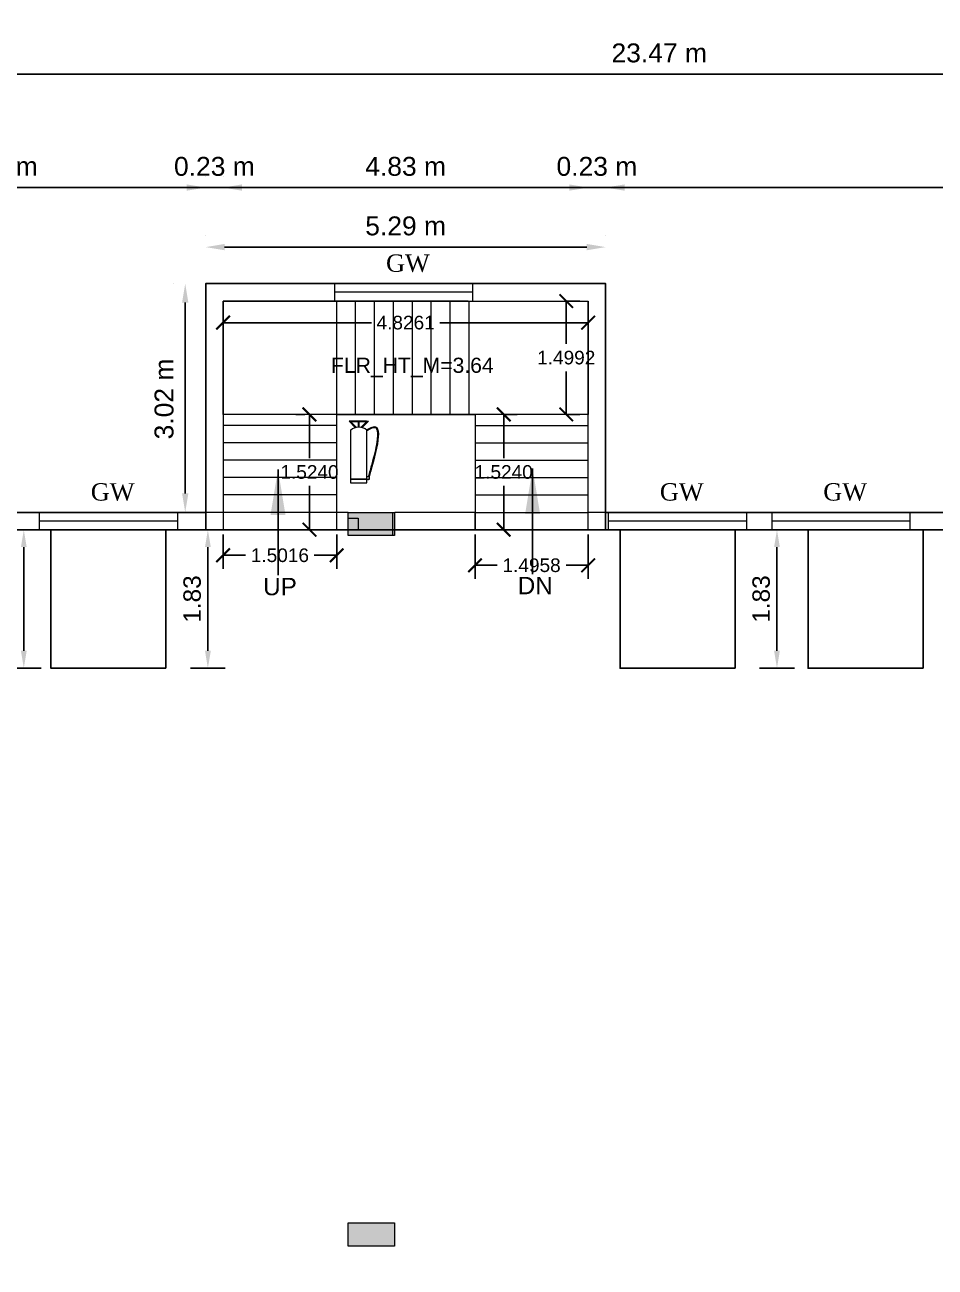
# Model space of a CAD drawing. Header units: metres. Extents: x -1561199 to -1560810, y 43748 to 43956.
# Drawn here: x -1560877.14 to -1560865.11, y 43784.56 to 43800.99 of the extents above; entities that cross this region are included whole.
import ezdxf

# ---------------------------------------------------------------- set-up
doc = ezdxf.new("R2010")
doc.units = ezdxf.units.M
doc.header["$LTSCALE"] = 750
doc.header["$MEASUREMENT"] = 0
doc.header["$PDMODE"] = 35
doc.header["$PDSIZE"] = 50
doc.layers.get('0').update_dxf_attribs({"lineweight": 5, "plot": 0})
doc.layers.get('Defpoints').update_dxf_attribs({"lineweight": 0})
doc.layers.add('BLK_1_COVERED_AREA', color=140, linetype='Continuous', plot=False)
doc.layers.add('BLK_1_FLR_0_BLT_UP_AREA', color=1, linetype='Continuous', plot=False)
for name, color, linetype in [('BLK_1_FLR_0_CARPET_AREA', 10, 'Continuous'), ('BLK_1_FLR_0_FIRESTAIR_2', 1, 'Continuous'), ('BLK_1_FLR_0_REGULAR_ROOM_2', 7, 'Continuous'), ('BLK_1_FLR_0_ROOM_1_LIGHT_VENTILATION_1', 7, 'Continuous'), ('BLK_1_FLR_0_ROOM_2_LIGHT_VENTILATION_2', 7, 'Continuous')]:
    doc.layers.add(name, color=color, linetype=linetype)
for name, color, linetype, lineweight in [('BLK_1_FLR_0_FIRESTAIR_2_FLIGHT_1', 7, 'Continuous', 0), ('BLK_1_FLR_0_FIRESTAIR_2_FLIGHT_2', 7, 'Continuous', 0), ('BLK_1_FLR_0_FIRESTAIR_2_LANDING_1', 7, 'Continuous', 0), ('column', 242, 'Continuous', 25)]:
    doc.layers.add(name, color=color, linetype=linetype, lineweight=lineweight)
doc.styles.add('S', font='swiss.ttf')
doc.styles.get("Standard").update_dxf_attribs({"font": 'arial.ttf'})
doc.dimstyles.new('METRIC', dxfattribs={"dimtxt": 0.45, "dimasz": 0.25, "dimexe": 0.15, "dimexo": 0.15, "dimgap": 0.15, "dimtad": 1, "dimzin": 0, "dimdsep": 46, "dimtxsty": 'S', "dimcen": 0, "dimclrd": 1, "dimclre": 1, "dimclrt": 5, "dimadec": 0, "dimazin": 2, "dimtfac": 1, "dimtix": 1, "dimtofl": 0, "dimtmove": 1, "dimatfit": 0, "dimfxl": 0, "dimtolj": 1, "dimtzin": 0, "dimarcsym": 0})
doc.dimstyles.new('STANDARD$0', dxfattribs={"dimscale": 0, "dimtxt": 9, "dimasz": 2, "dimexe": 2, "dimexo": 1, "dimgap": 0.5, "dimtad": 1, "dimdec": 1, "dimzin": 0, "dimdsep": 46, "dimlunit": 4, "dimtxsty": 'Standard', "dimblk1": 'ARCHTICK', "dimblk2": 'ARCHTICK', "dimsah": 1, "dimcen": 0, "dimdle": 1.5, "dimclrd": 1, "dimclre": 1, "dimclrt": 4, "dimadec": 0, "dimazin": 0, "dimtfac": 0.3, "dimtdec": 1, "dimtix": 1, "dimtmove": 0, "dimatfit": 3, "dimldrblk": 'ARCHTICK', "dimfxl": 0, "dimfrac": 2, "dimtolj": 1, "dimtzin": 0, "dimarcsym": 0})

# ---------------------------------------------------------------- blocks, each defined once
blk = doc.blocks.new('qwegwegwegwegwegwegwg')
at = {"layer": 'column', "lineweight": -2}
h = blk.add_hatch(color=256, dxfattribs=at)
h.dxf.hatch_style = 1
h.paths.add_polyline_path([(0, 0), (12, 0), (12, -24), (0, -24)])
blk.add_lwpolyline([(0, 0), (12, 0), (12, -24), (0, -24)], close=True, dxfattribs=at)
blk = doc.blocks.new('*D250')
at = {"color": 0, "lineweight": -2}
for p, q in [((-1560875.17, 43797.566), (-1560875.17, 43797.566)), ((-1560875.02, 43794.792), (-1560875.02, 43797.316)), ((-1560875.17, 43794.542), (-1560875.17, 43794.542))]:
    blk.add_line(p, q, dxfattribs=at)
at = {"color": 0}
for points in [[(-1560875.062, 43797.316), (-1560874.979, 43797.316), (-1560875.02, 43797.566)], [(-1560875.062, 43794.792), (-1560874.979, 43794.792), (-1560875.02, 43794.542)]]:
    blk.add_solid(points, dxfattribs=at)
at = {"layer": 'Defpoints', "color": 0}
for p in [(-1560875.02, 43797.566), (-1560874.75, 43797.566, -1145.117), (-1560874.52, 43794.542, -1123.851)]:
    blk.add_point(p, dxfattribs=at)
at = {"color": 0, "lineweight": -2, "insert": (-1560875.299, 43796.041), "char_height": 0.25, "attachment_point": 5, "rotation": 90, "style": 'S'}
blk.add_mtext('\\A1;3.02 m', dxfattribs=at)
blk = doc.blocks.new('*D145')
at = {"color": 0, "lineweight": -2}
for p, q in [((-1560880.259, 43798.686), (-1560880.259, 43798.986)), ((-1560874.75, 43798.986), (-1560874.75, 43798.986)), ((-1560880.009, 43798.836), (-1560875, 43798.836))]:
    blk.add_line(p, q, dxfattribs=at)
at = {"color": 0}
for points in [[(-1560880.009, 43798.878), (-1560880.009, 43798.795), (-1560880.259, 43798.836)], [(-1560875, 43798.878), (-1560875, 43798.795), (-1560874.75, 43798.836)]]:
    blk.add_solid(points, dxfattribs=at)
at = {"layer": 'Defpoints', "color": 0}
for p in [(-1560874.75, 43798.836), (-1560874.75, 43797.566, -763.65), (-1560880.259, 43794.232)]:
    blk.add_point(p, dxfattribs=at)
at = {"color": 0, "lineweight": -2, "insert": (-1560877.504, 43799.115), "char_height": 0.25, "attachment_point": 5, "style": 'S'}
blk.add_mtext('\\A1;5.51 m', dxfattribs=at)
blk = doc.blocks.new('*D146')
at = {"color": 0, "lineweight": -2}
for p, q in [((-1560869.464, 43798.986), (-1560869.464, 43798.986)), ((-1560857.25, 43798.686), (-1560857.25, 43798.986)), ((-1560869.214, 43798.836), (-1560857.5, 43798.836))]:
    blk.add_line(p, q, dxfattribs=at)
at = {"color": 0}
for points in [[(-1560869.214, 43798.878), (-1560869.214, 43798.795), (-1560869.464, 43798.836)], [(-1560857.5, 43798.878), (-1560857.5, 43798.795), (-1560857.25, 43798.836)]]:
    blk.add_solid(points, dxfattribs=at)
at = {"layer": 'Defpoints', "color": 0}
for p in [(-1560857.25, 43798.836), (-1560869.464, 43797.336, -763.65), (-1560857.25, 43794.237)]:
    blk.add_point(p, dxfattribs=at)
at = {"color": 0, "lineweight": -2, "insert": (-1560863.357, 43799.111), "char_height": 0.25, "attachment_point": 5, "style": 'S'}
blk.add_mtext('\\A1;12.21 m', dxfattribs=at)
blk = doc.blocks.new('*D149')
at = {"color": 0, "lineweight": -2}
for p, q in [((-1560880.49, 43800.186), (-1560880.49, 43800.486)), ((-1560857.02, 43800.186), (-1560857.02, 43800.486)), ((-1560880.24, 43800.336), (-1560857.27, 43800.336))]:
    blk.add_line(p, q, dxfattribs=at)
at = {"color": 0}
for points in [[(-1560880.24, 43800.378), (-1560880.24, 43800.295), (-1560880.49, 43800.336)], [(-1560857.27, 43800.378), (-1560857.27, 43800.295), (-1560857.02, 43800.336)]]:
    blk.add_solid(points, dxfattribs=at)
at = {"layer": 'Defpoints', "color": 0}
for p in [(-1560857.02, 43800.336), (-1560880.49, 43794.542), (-1560857.02, 43794.542)]:
    blk.add_point(p, dxfattribs=at)
at = {"color": 0, "lineweight": -2, "insert": (-1560868.755, 43800.615), "char_height": 0.25, "attachment_point": 5, "style": 'S'}
blk.add_mtext('\\A1;23.47 m', dxfattribs=at)
blk = doc.blocks.new('*D169')
at = {"color": 0, "lineweight": -2}
for p, q in [((-1560874.75, 43798.199), (-1560874.75, 43798.199)), ((-1560869.464, 43798.199), (-1560869.464, 43798.199)), ((-1560874.5, 43798.049), (-1560869.714, 43798.049))]:
    blk.add_line(p, q, dxfattribs=at)
at = {"color": 0}
for points in [[(-1560874.5, 43798.091), (-1560874.5, 43798.007), (-1560874.75, 43798.049)], [(-1560869.714, 43798.091), (-1560869.714, 43798.007), (-1560869.464, 43798.049)]]:
    blk.add_solid(points, dxfattribs=at)
at = {"layer": 'Defpoints', "color": 0}
for p in [(-1560869.464, 43798.049), (-1560874.75, 43797.566, -763.65), (-1560869.464, 43797.566, -763.65)]:
    blk.add_point(p, dxfattribs=at)
at = {"color": 0, "lineweight": -2, "insert": (-1560872.107, 43798.328), "char_height": 0.25, "attachment_point": 5, "style": 'S'}
blk.add_mtext('\\A1;5.29 m', dxfattribs=at)
blk = doc.blocks.new('*D170')
at = {"color": 0, "lineweight": -2}
for p, q in [((-1560869.694, 43798.986), (-1560869.694, 43798.986)), ((-1560869.464, 43798.986), (-1560869.464, 43798.986)), ((-1560869.944, 43798.836), (-1560870.194, 43798.836)), ((-1560869.214, 43798.836), (-1560868.964, 43798.836))]:
    blk.add_line(p, q, dxfattribs=at)
at = {"color": 0}
for points in [[(-1560869.944, 43798.878), (-1560869.944, 43798.795), (-1560869.694, 43798.836)], [(-1560869.214, 43798.878), (-1560869.214, 43798.795), (-1560869.464, 43798.836)]]:
    blk.add_solid(points, dxfattribs=at)
at = {"layer": 'Defpoints', "color": 0}
for p in [(-1560869.694, 43798.836), (-1560869.694, 43796.941, -763.65), (-1560869.464, 43796.941, -763.65)]:
    blk.add_point(p, dxfattribs=at)
at = {"color": 0, "lineweight": -2, "insert": (-1560869.579, 43799.115), "char_height": 0.25, "attachment_point": 5, "style": 'S'}
blk.add_mtext('\\A1;0.23 m', dxfattribs=at)
blk = doc.blocks.new('*D171')
at = {"color": 0, "lineweight": -2}
for p, q in [((-1560874.52, 43798.986), (-1560874.52, 43798.986)), ((-1560869.694, 43798.986), (-1560869.694, 43798.986)), ((-1560869.944, 43798.836), (-1560874.27, 43798.836))]:
    blk.add_line(p, q, dxfattribs=at)
at = {"color": 0}
for points in [[(-1560874.27, 43798.878), (-1560874.27, 43798.795), (-1560874.52, 43798.836)], [(-1560869.944, 43798.878), (-1560869.944, 43798.795), (-1560869.694, 43798.836)]]:
    blk.add_solid(points, dxfattribs=at)
at = {"layer": 'Defpoints', "color": 0}
for p in [(-1560874.52, 43798.836), (-1560874.52, 43797.241, -763.65), (-1560869.694, 43797.241, -763.65)]:
    blk.add_point(p, dxfattribs=at)
at = {"color": 0, "lineweight": -2, "insert": (-1560872.107, 43799.115), "char_height": 0.25, "attachment_point": 5, "style": 'S'}
blk.add_mtext('\\A1;4.83 m', dxfattribs=at)
blk = doc.blocks.new('*D172')
at = {"color": 0, "lineweight": -2}
for p, q in [((-1560874.75, 43798.986), (-1560874.75, 43798.986)), ((-1560874.52, 43798.986), (-1560874.52, 43798.986)), ((-1560875, 43798.836), (-1560875.25, 43798.836)), ((-1560874.27, 43798.836), (-1560874.02, 43798.836))]:
    blk.add_line(p, q, dxfattribs=at)
at = {"color": 0}
for points in [[(-1560875, 43798.878), (-1560875, 43798.795), (-1560874.75, 43798.836)], [(-1560874.27, 43798.878), (-1560874.27, 43798.795), (-1560874.52, 43798.836)]]:
    blk.add_solid(points, dxfattribs=at)
at = {"layer": 'Defpoints', "color": 0}
for p in [(-1560874.75, 43798.836), (-1560874.75, 43796.942, -763.65), (-1560874.52, 43796.942, -763.65)]:
    blk.add_point(p, dxfattribs=at)
at = {"color": 0, "lineweight": -2, "insert": (-1560874.635, 43799.115), "char_height": 0.25, "attachment_point": 5, "style": 'S'}
blk.add_mtext('\\A1;0.23 m', dxfattribs=at)
blk = doc.blocks.new('DSDRFTRY')
at = {"color": 1}
for p, q in [((736.623, 117.624, -214.286), (736.527, 117.721, -214.286)), ((736.557, 117.721, -214.286), (736.527, 117.721, -214.286)), ((736.557, 117.721, -214.286), (736.828, 117.721, -214.286)), ((736.638, 117.628, -214.286), (736.557, 117.709, -214.286)), ((736.557, 117.709, -214.286), (736.671, 117.709, -214.286)), ((736.671, 117.632, -214.286), (736.671, 117.709, -214.286)), ((736.684, 117.632, -214.286), (736.684, 117.709, -214.286)), ((736.684, 117.709, -214.286), (736.798, 117.709, -214.286)), ((736.717, 117.628, -214.286), (736.798, 117.709, -214.286)), ((736.731, 117.624, -214.286), (736.828, 117.721, -214.286)), ((736.551, 116.766, -214.286), (736.551, 117.586, -214.286)), ((736.804, 117.586, -214.286), (736.804, 116.766, -214.286)), ((736.513, 116.861, -214.286), (736.551, 116.861, -214.286)), ((736.513, 116.823, -214.286), (736.513, 116.861, -214.286)), ((736.513, 116.823, -214.286), (736.526, 116.823, -214.286)), ((736.513, 116.823, -214.286), (736.519, 116.823, -214.286)), ((736.513, 116.823, -214.286), (736.516, 116.823, -214.286)), ((736.551, 116.823, -214.286), (736.513, 116.823, -214.286)), ((736.526, 116.823, -214.286), (736.526, 116.81, -214.286)), ((736.539, 116.81, -214.286), (736.539, 116.823, -214.286)), ((736.804, 116.829, -214.286), (736.551, 116.829, -214.286)), ((736.804, 116.823, -214.286), (736.551, 116.823, -214.286)), ((736.526, 116.81, -214.286), (736.539, 116.81, -214.286)), ((736.804, 116.766, -214.286), (736.551, 116.766, -214.286))]:
    blk.add_line(p, q, dxfattribs=at)
blk.add_arc((736.677, 117.436, -214.286), 0.196, 50.0538, 129.9462, dxfattribs=at)
for points, knots in [([(736.513, 116.861, -214.286), (736.395, 117.278, -214.286), (736.263, 117.742, -214.286), (736.523, 117.602, -214.286), (736.551, 117.586, -214.286)], [0, 0, 0, 0, 3.030452, 3.369076, 3.369076, 3.369076, 3.369076]), ([(736.526, 116.864, -214.286), (736.507, 116.929, -214.286), (736.489, 116.993, -214.286), (736.438, 117.181, -214.286), (736.408, 117.299, -214.286), (736.381, 117.47, -214.286), (736.378, 117.531, -214.286), (736.391, 117.591, -214.286), (736.399, 117.605, -214.286), (736.421, 117.62, -214.286), (736.435, 117.622, -214.286), (736.48, 117.611, -214.286), (736.51, 117.595, -214.286), (736.544, 117.576, -214.286), (736.545, 117.575, -214.286), (736.545, 117.575, -214.286)], [0, 0, 0, 0, 0.468639, 0.468639, 1.405917, 1.405917, 2.137486, 2.137486, 2.546212, 2.546212, 2.954939, 2.954939, 3.363666, 3.363666, 3.369076, 3.369076, 3.369076, 3.369076])]:
    blk.add_open_spline(points, degree=3, knots=knots, dxfattribs=at)
blk = doc.blocks.new('*D35')
at = {"layer": 'BLK_1_FLR_0_ROOM_2_LIGHT_VENTILATION_2', "color": 0, "lineweight": -2}
for p, q in [((-1560877.384, 43794.312), (-1560876.924, 43794.312)), ((-1560877.154, 43794.082), (-1560877.154, 43792.712)), ((-1560877.384, 43792.482), (-1560876.924, 43792.482))]:
    blk.add_line(p, q, dxfattribs=at)
at = {"layer": 'BLK_1_FLR_0_ROOM_2_LIGHT_VENTILATION_2', "color": 0}
for points in [[(-1560877.192, 43794.082), (-1560877.116, 43794.082), (-1560877.154, 43794.312)], [(-1560877.192, 43792.712), (-1560877.116, 43792.712), (-1560877.154, 43792.482)]]:
    blk.add_solid(points, dxfattribs=at)
at = {"layer": 'Defpoints', "color": 0}
for p in [(-1560877.708, 43794.312), (-1560877.708, 43792.482), (-1560877.154, 43792.482)]:
    blk.add_point(p, dxfattribs=at)
at = {"layer": 'BLK_1_FLR_0_ROOM_2_LIGHT_VENTILATION_2', "color": 0, "lineweight": -2, "insert": (-1560877.362, 43793.397), "char_height": 0.23, "attachment_point": 5, "rotation": 90}
blk.add_mtext('\\A1;1.83', dxfattribs=at)
blk = doc.blocks.new('*D36')
at = {"layer": 'BLK_1_FLR_0_ROOM_2_LIGHT_VENTILATION_2', "color": 0, "lineweight": -2}
for p, q in [((-1560874.951, 43794.312), (-1560874.491, 43794.312)), ((-1560874.721, 43794.082), (-1560874.721, 43792.712)), ((-1560874.951, 43792.482), (-1560874.491, 43792.482))]:
    blk.add_line(p, q, dxfattribs=at)
at = {"layer": 'BLK_1_FLR_0_ROOM_2_LIGHT_VENTILATION_2', "color": 0}
for points in [[(-1560874.759, 43794.082), (-1560874.682, 43794.082), (-1560874.721, 43794.312)], [(-1560874.759, 43792.712), (-1560874.682, 43792.712), (-1560874.721, 43792.482)]]:
    blk.add_solid(points, dxfattribs=at)
at = {"layer": 'Defpoints', "color": 0}
for p in [(-1560875.275, 43794.312), (-1560875.275, 43792.482), (-1560874.721, 43792.482)]:
    blk.add_point(p, dxfattribs=at)
at = {"layer": 'BLK_1_FLR_0_ROOM_2_LIGHT_VENTILATION_2', "color": 0, "lineweight": -2, "insert": (-1560874.928, 43793.397), "char_height": 0.23, "attachment_point": 5, "rotation": 90}
blk.add_mtext('\\A1;1.83', dxfattribs=at)
blk = doc.blocks.new('*D37')
at = {"layer": 'BLK_1_FLR_0_ROOM_2_LIGHT_VENTILATION_2', "color": 0, "lineweight": -2}
for p, q in [((-1560867.429, 43794.312), (-1560866.969, 43794.312)), ((-1560867.199, 43794.082), (-1560867.199, 43792.712)), ((-1560867.429, 43792.482), (-1560866.969, 43792.482))]:
    blk.add_line(p, q, dxfattribs=at)
at = {"layer": 'BLK_1_FLR_0_ROOM_2_LIGHT_VENTILATION_2', "color": 0}
for points in [[(-1560867.237, 43794.082), (-1560867.161, 43794.082), (-1560867.199, 43794.312)], [(-1560867.237, 43792.712), (-1560867.161, 43792.712), (-1560867.199, 43792.482)]]:
    blk.add_solid(points, dxfattribs=at)
at = {"layer": 'Defpoints', "color": 0}
for p in [(-1560867.753, 43794.312), (-1560867.753, 43792.482), (-1560867.199, 43792.482)]:
    blk.add_point(p, dxfattribs=at)
at = {"layer": 'BLK_1_FLR_0_ROOM_2_LIGHT_VENTILATION_2', "color": 0, "lineweight": -2, "insert": (-1560867.407, 43793.397), "char_height": 0.23, "attachment_point": 5, "rotation": 90}
blk.add_mtext('\\A1;1.83', dxfattribs=at)
blk = doc.blocks.new('_ArchTick')
at = {"color": 0, "linetype": 'ByBlock', "const_width": 0.15}
blk.add_lwpolyline([(-0.5, -0.5), (0.5, 0.5)], dxfattribs=at)
blk = doc.blocks.new('*D46')
at = {"layer": 'BLK_1_FLR_0_FIRESTAIR_2_LANDING_1', "color": 0, "linetype": 'Continuous', "lineweight": -2}
for p, q in [((-1560874.52, 43797.274), (-1560874.52, 43796.87)), ((-1560869.694, 43797.274), (-1560869.694, 43796.87))]:
    blk.add_line(p, q, dxfattribs=at)
at = {"layer": 'BLK_1_FLR_0_FIRESTAIR_2_LANDING_1', "color": 0, "lineweight": -2}
for p, q in [((-1560874.52, 43797.05), (-1560872.557, 43797.05)), ((-1560869.694, 43797.05), (-1560871.657, 43797.05))]:
    blk.add_line(p, q, dxfattribs=at)
at = {"layer": 'Defpoints', "color": 0, "linetype": 'Continuous'}
for p in [(-1560874.52, 43797.336, -763.65), (-1560869.694, 43797.336, -763.65), (-1560869.694, 43797.05)]:
    blk.add_point(p, dxfattribs=at)
at = {"layer": 'BLK_1_FLR_0_FIRESTAIR_2_LANDING_1', "color": 0, "linetype": 'Continuous', "lineweight": -2, "xscale": 0.18, "yscale": 0.18, "zscale": 0.18, "rotation": 180}
blk.add_blockref('_ArchTick', (-1560874.52, 43797.05), dxfattribs=at)
at = {"layer": 'BLK_1_FLR_0_FIRESTAIR_2_LANDING_1', "color": 0, "linetype": 'Continuous', "lineweight": -2, "xscale": 0.18, "yscale": 0.18, "zscale": 0.18}
blk.add_blockref('_ArchTick', (-1560869.694, 43797.05), dxfattribs=at)
at = {"layer": 'BLK_1_FLR_0_FIRESTAIR_2_LANDING_1', "color": 0, "linetype": 'Continuous', "insert": (-1560872.107, 43797.05), "char_height": 0.18, "attachment_point": 5}
blk.add_mtext('\\A1;4.8261', dxfattribs=at)
blk = doc.blocks.new('*D47')
at = {"layer": 'BLK_1_FLR_0_FIRESTAIR_2_FLIGHT_1', "color": 0, "linetype": 'Continuous', "lineweight": -2}
for p, q in [((-1560874.52, 43794.249), (-1560874.52, 43793.794)), ((-1560873.018, 43794.249), (-1560873.018, 43793.794)), ((-1560874.52, 43793.974), (-1560874.224, 43793.974)), ((-1560873.018, 43793.974), (-1560873.314, 43793.974))]:
    blk.add_line(p, q, dxfattribs=at)
at = {"layer": 'Defpoints', "color": 0, "linetype": 'Continuous'}
for p in [(-1560874.52, 43794.312, 21.07), (-1560873.018, 43794.312, 21.07), (-1560873.018, 43793.974)]:
    blk.add_point(p, dxfattribs=at)
at = {"layer": 'BLK_1_FLR_0_FIRESTAIR_2_FLIGHT_1', "color": 0, "linetype": 'Continuous', "lineweight": -2, "xscale": 0.18, "yscale": 0.18, "zscale": 0.18, "rotation": 180}
blk.add_blockref('_ArchTick', (-1560874.52, 43793.974), dxfattribs=at)
at = {"layer": 'BLK_1_FLR_0_FIRESTAIR_2_FLIGHT_1', "color": 0, "linetype": 'Continuous', "lineweight": -2, "xscale": 0.18, "yscale": 0.18, "zscale": 0.18}
blk.add_blockref('_ArchTick', (-1560873.018, 43793.974), dxfattribs=at)
at = {"layer": 'BLK_1_FLR_0_FIRESTAIR_2_FLIGHT_1', "color": 0, "linetype": 'Continuous', "insert": (-1560873.769, 43793.974), "char_height": 0.18, "attachment_point": 5}
blk.add_mtext('\\A1;1.5016', dxfattribs=at)
blk = doc.blocks.new('*D48')
at = {"layer": 'BLK_1_FLR_0_FIRESTAIR_2_FLIGHT_2', "color": 0, "linetype": 'Continuous', "lineweight": -2}
for p, q in [((-1560871.19, 43794.251), (-1560871.19, 43793.662)), ((-1560869.694, 43794.251), (-1560869.694, 43793.662)), ((-1560871.19, 43793.842), (-1560870.897, 43793.842)), ((-1560869.694, 43793.842), (-1560869.986, 43793.842))]:
    blk.add_line(p, q, dxfattribs=at)
at = {"layer": 'Defpoints', "color": 0, "linetype": 'Continuous'}
for p in [(-1560871.19, 43794.313, 21.07), (-1560869.694, 43794.313, 21.07), (-1560869.694, 43793.842)]:
    blk.add_point(p, dxfattribs=at)
at = {"layer": 'BLK_1_FLR_0_FIRESTAIR_2_FLIGHT_2', "color": 0, "linetype": 'Continuous', "lineweight": -2, "xscale": 0.18, "yscale": 0.18, "zscale": 0.18, "rotation": 180}
blk.add_blockref('_ArchTick', (-1560871.19, 43793.842), dxfattribs=at)
at = {"layer": 'BLK_1_FLR_0_FIRESTAIR_2_FLIGHT_2', "color": 0, "linetype": 'Continuous', "lineweight": -2, "xscale": 0.18, "yscale": 0.18, "zscale": 0.18}
blk.add_blockref('_ArchTick', (-1560869.694, 43793.842), dxfattribs=at)
at = {"layer": 'BLK_1_FLR_0_FIRESTAIR_2_FLIGHT_2', "color": 0, "linetype": 'Continuous', "insert": (-1560870.442, 43793.842), "char_height": 0.18, "attachment_point": 5}
blk.add_mtext('\\A1;1.4958', dxfattribs=at)
blk = doc.blocks.new('*D49')
at = {"layer": 'BLK_1_FLR_0_FIRESTAIR_2_FLIGHT_2', "color": 0, "linetype": 'Continuous', "lineweight": -2}
for p, q in [((-1560870.811, 43795.837), (-1560870.631, 43795.837)), ((-1560870.811, 43795.837), (-1560870.811, 43795.257)), ((-1560870.811, 43794.313), (-1560870.811, 43794.893)), ((-1560870.811, 43794.313), (-1560870.631, 43794.313))]:
    blk.add_line(p, q, dxfattribs=at)
at = {"layer": 'Defpoints', "color": 0, "linetype": 'Continuous'}
for p in [(-1560870.874, 43795.837, 21.07), (-1560870.874, 43794.313, 310.874), (-1560870.811, 43794.313)]:
    blk.add_point(p, dxfattribs=at)
at = {"layer": 'BLK_1_FLR_0_FIRESTAIR_2_FLIGHT_2', "color": 0, "linetype": 'Continuous', "lineweight": -2, "xscale": 0.18, "yscale": 0.18, "zscale": 0.18}
for p, rotation in [((-1560870.811, 43795.837), 90), ((-1560870.811, 43794.313), 270)]:
    blk.add_blockref('_ArchTick', p, dxfattribs=dict(at, rotation=rotation))
at = {"layer": 'BLK_1_FLR_0_FIRESTAIR_2_FLIGHT_2', "color": 0, "linetype": 'Continuous', "insert": (-1560870.811, 43795.075), "char_height": 0.18, "attachment_point": 5}
blk.add_mtext('\\A1;1.5240', dxfattribs=at)
blk = doc.blocks.new('*D50')
at = {"layer": 'BLK_1_FLR_0_FIRESTAIR_2_FLIGHT_1', "color": 0, "linetype": 'Continuous', "lineweight": -2}
for p, q in [((-1560873.44, 43795.837), (-1560873.558, 43795.837)), ((-1560873.378, 43795.837), (-1560873.378, 43795.257)), ((-1560873.378, 43794.313), (-1560873.378, 43794.893)), ((-1560873.44, 43794.313), (-1560873.558, 43794.313))]:
    blk.add_line(p, q, dxfattribs=at)
at = {"layer": 'Defpoints', "color": 0, "linetype": 'Continuous'}
for p in [(-1560873.378, 43795.837, 21.07), (-1560873.378, 43795.837), (-1560873.378, 43794.313, 21.07)]:
    blk.add_point(p, dxfattribs=at)
at = {"layer": 'BLK_1_FLR_0_FIRESTAIR_2_FLIGHT_1', "color": 0, "linetype": 'Continuous', "lineweight": -2, "xscale": 0.18, "yscale": 0.18, "zscale": 0.18}
for p, rotation in [((-1560873.378, 43795.837), 90), ((-1560873.378, 43794.313), 270)]:
    blk.add_blockref('_ArchTick', p, dxfattribs=dict(at, rotation=rotation))
at = {"layer": 'BLK_1_FLR_0_FIRESTAIR_2_FLIGHT_1', "color": 0, "linetype": 'Continuous', "insert": (-1560873.378, 43795.075), "char_height": 0.18, "attachment_point": 5}
blk.add_mtext('\\A1;1.5240', dxfattribs=at)
blk = doc.blocks.new('*D51')
at = {"layer": 'BLK_1_FLR_0_FIRESTAIR_2_LANDING_1', "color": 0, "lineweight": -2}
for p, q in [((-1560869.984, 43797.336), (-1560869.984, 43796.769)), ((-1560869.984, 43795.837), (-1560869.984, 43796.405))]:
    blk.add_line(p, q, dxfattribs=at)
at = {"layer": 'BLK_1_FLR_0_FIRESTAIR_2_LANDING_1', "color": 0, "linetype": 'Continuous', "lineweight": -2}
for p, q in [((-1560869.97, 43797.336), (-1560869.804, 43797.336)), ((-1560869.97, 43795.837), (-1560869.804, 43795.837))]:
    blk.add_line(p, q, dxfattribs=at)
at = {"layer": 'Defpoints', "color": 0, "linetype": 'Continuous'}
for p in [(-1560870.033, 43797.336, -763.65), (-1560869.984, 43797.336), (-1560870.033, 43795.837, 21.07)]:
    blk.add_point(p, dxfattribs=at)
at = {"layer": 'BLK_1_FLR_0_FIRESTAIR_2_LANDING_1', "color": 0, "linetype": 'Continuous', "lineweight": -2, "xscale": 0.18, "yscale": 0.18, "zscale": 0.18}
for p, rotation in [((-1560869.984, 43797.336), 90), ((-1560869.984, 43795.837), 270)]:
    blk.add_blockref('_ArchTick', p, dxfattribs=dict(at, rotation=rotation))
at = {"layer": 'BLK_1_FLR_0_FIRESTAIR_2_LANDING_1', "color": 0, "linetype": 'Continuous', "insert": (-1560869.984, 43796.587), "char_height": 0.18, "attachment_point": 5}
blk.add_mtext('\\A1;1.4992', dxfattribs=at)

msp = doc.modelspace()

# ---------------------------------------------------------------- linework, layer by layer
at = {"color": 0, "lineweight": -2}
for p, q in [((-1560857.02008, 43800.3364, -763.65007), (-1560880.26008, 43800.3364, -762.85095)), ((-1560857.02008, 43798.8364, -763.65007), (-1560880.26008, 43798.8364, -762.85095))]:
    msp.add_line(p, q, dxfattribs=at)
for p, q in [((-1560874.7499, 43797.5664, -763.65007), (-1560874.7499, 43794.3132, -763.65007)), ((-1560869.46377, 43797.5664, -763.65007), (-1560874.7499, 43797.5664, -763.65007)), ((-1560871.21749, 43797.5664, -763.65007), (-1560873.04749, 43797.5664, -763.65007)), ((-1560873.04749, 43797.5664, -763.65007), (-1560873.04749, 43797.3364, -763.65007)), ((-1560871.21749, 43797.4514, -763.65007), (-1560873.04749, 43797.4514, -763.65007)), ((-1560871.21749, 43797.3364, -763.65007), (-1560871.21749, 43797.5664, -763.65007)), ((-1560869.46377, 43794.3132, -763.65007), (-1560869.46377, 43797.5664, -763.65007)), ((-1560874.5199, 43797.3364, -763.65007), (-1560874.5199, 43794.3132, -763.65007)), ((-1560871.27968, 43797.3364, -763.65007), (-1560874.5199, 43797.3364, -763.65007)), ((-1560873.04749, 43797.3364, -763.65007), (-1560871.21749, 43797.3364, -763.65007)), ((-1560873.01834, 43795.8372, -763.65007), (-1560873.01834, 43797.3364, -763.65007)), ((-1560872.76834, 43795.8372, -763.65007), (-1560872.76834, 43797.3364, -763.65007)), ((-1560872.51834, 43795.8372, -763.65007), (-1560872.51834, 43797.3364, -763.65007)), ((-1560872.26834, 43795.8372, -763.65007), (-1560872.26834, 43797.3364, -763.65007)), ((-1560872.01834, 43795.8372, -763.65007), (-1560872.01834, 43797.3364, -763.65007)), ((-1560871.76834, 43795.8372, -763.65007), (-1560871.76834, 43797.3364, -763.65007)), ((-1560871.51834, 43795.8372, -763.65007), (-1560871.51834, 43797.3364, -763.65007)), ((-1560871.27968, 43797.3364, -763.65007), (-1560869.69377, 43797.3364, -763.65007)), ((-1560871.26834, 43795.8372, -763.65007), (-1560871.26834, 43797.3364, -763.65007)), ((-1560869.69377, 43794.3132, -763.65007), (-1560869.69377, 43797.3364, -763.65007)), ((-1560875.11974, 43794.5418, -1105.10218), (-1560876.94974, 43794.5418, -1105.10218)), ((-1560876.94974, 43794.5418, -1105.10218), (-1560876.94974, 43794.3118, -1105.10218)), ((-1560875.11974, 43794.3118, -1105.10218), (-1560875.11974, 43794.5418, -1105.10218)), ((-1560873.01834, 43794.3132, 359.37026), (-1560873.01834, 43794.5418, -763.65007)), ((-1560872.27859, 43794.5418, -720.26676), (-1560872.27859, 43794.23668, -720.26676)), ((-1560871.18954, 43794.3132, 359.37026), (-1560871.18954, 43794.5418, -763.65007)), ((-1560867.59816, 43794.5418, -1105.10218), (-1560869.42816, 43794.5418, -1105.10218)), ((-1560869.42816, 43794.5418, -1105.10218), (-1560869.42816, 43794.3118, -1105.10218)), ((-1560867.59816, 43794.3118, -1105.10218), (-1560867.59816, 43794.5418, -1105.10218)), ((-1560865.43816, 43794.5418, -1105.10218), (-1560867.26816, 43794.5418, -1105.10218)), ((-1560867.26816, 43794.5418, -1105.10218), (-1560867.26816, 43794.3118, -1105.10218)), ((-1560865.43816, 43794.3118, -1105.10218), (-1560865.43816, 43794.5418, -1105.10218)), ((-1560875.11974, 43794.4268, -1105.10218), (-1560876.94974, 43794.4268, -1105.10218)), ((-1560872.86594, 43794.4656, -763.65007), (-1560872.73643, 43794.4656, -741.55297)), ((-1560872.73643, 43794.4656, -741.55297), (-1560872.73643, 43794.3132, -741.55297)), ((-1560872.25569, 43794.3632, -742.36386), (-1560872.25569, 43794.3132, -742.36386)), ((-1560867.59816, 43794.4268, -1105.10218), (-1560869.42816, 43794.4268, -1105.10218)), ((-1560865.43816, 43794.4268, -1105.10218), (-1560867.26816, 43794.4268, -1105.10218)), ((-1560876.94974, 43794.3118, -1105.10218), (-1560875.11974, 43794.3118, -1105.10218)), ((-1560869.42816, 43794.3118, -1105.10218), (-1560867.59816, 43794.3118, -1105.10218)), ((-1560867.26816, 43794.3118, -1105.10218), (-1560865.43816, 43794.3118, -1105.10218)), ((-1560872.25569, 43785.14726, -763.65007), (-1560872.25569, 43784.84214, -763.65007))]:
    msp.add_line(p, q)
at = {"color": 1}
for p, q in [((-1560874.5199, 43794.5418, -742.38411), (-1560880.26008, 43794.5418, -741.58499)), ((-1560873.01772, 43794.5418, -742.36386), (-1560873.01834, 43794.5418, -742.36386)), ((-1560872.86594, 43794.5418, -742.36386), (-1560873.01772, 43794.5418, -742.36386)), ((-1560871.18954, 43794.5418, -742.42771), (-1560872.24952, 43794.5418, -742.49314)), ((-1560871.19016, 43794.5418, -742.36386), (-1560871.18954, 43794.5418, -742.36386)), ((-1560857.02008, 43794.5418, -741.55297), (-1560869.69377, 43794.5418, -742.33537)), ((-1560874.5199, 43794.3132, 371.9186), (-1560879.87998, 43794.3132, -1050.70806)), ((-1560871.18954, 43794.3132, -664.95024), (-1560872.25569, 43794.3132, -742.36386)), ((-1560865.10816, 43794.3132, -223.37955), (-1560869.69377, 43794.3132, -556.34204))]:
    msp.add_line(p, q, dxfattribs=at)
at = {"elevation": -763.65007}
msp.add_lwpolyline([(-1560873.01834, 43794.5418), (-1560873.01834, 43795.8372), (-1560871.18954, 43795.8372), (-1560871.18954, 43794.3132)], dxfattribs=at)
at = {"layer": 'BLK_1_COVERED_AREA', "color": 140, "linetype": 'Continuous'}
msp.add_lwpolyline([(-1560869.46377, 43797.5664), (-1560869.46377, 43794.5418), (-1560857.02008, 43794.5418), (-1560857.02008, 43764.38612), (-1560880.49022, 43764.38612), (-1560880.49008, 43794.5418), (-1560874.7499, 43794.5418), (-1560874.7499, 43797.5664)], close=True, dxfattribs=at)
at = {"layer": 'BLK_1_FLR_0_BLT_UP_AREA', "color": 13, "linetype": 'Continuous', "elevation": -763.65007}
msp.add_lwpolyline([(-1560869.46377, 43797.5664), (-1560869.46377, 43794.5418), (-1560857.02008, 43794.5418), (-1560857.02008, 43764.38612), (-1560880.49022, 43764.38612), (-1560880.49008, 43794.5418), (-1560874.7499, 43794.5418), (-1560874.7499, 43797.5664)], close=True, dxfattribs=at)
at = {"layer": 'BLK_1_FLR_0_CARPET_AREA', "color": 13, "linetype": 'Continuous', "elevation": 21.06979}
msp.add_lwpolyline([(-1560857.25008, 43779.21262), (-1560857.25008, 43794.3132), (-1560880.25868, 43794.3132), (-1560880.25868, 43764.61612), (-1560872.48569, 43764.61612), (-1560872.48569, 43771.30902), (-1560861.42868, 43771.30902), (-1560861.42868, 43779.21262)], close=True, dxfattribs=at)
at = {"layer": 'BLK_1_FLR_0_FIRESTAIR_2', "color": 1, "linetype": 'Continuous', "elevation": 310.87387}
msp.add_lwpolyline([(-1560874.7499, 43794.3132), (-1560869.46377, 43794.3132), (-1560869.46377, 43797.5664), (-1560874.7499, 43797.5664)], close=True, dxfattribs=at)
at = {"layer": 'BLK_1_FLR_0_FIRESTAIR_2_FLIGHT_1', "color": 7, "linetype": 'Continuous'}
for p, q in [((-1560873.01772, 43795.6918, -742.38138), (-1560874.5199, 43795.6918, -763.66759)), ((-1560873.01772, 43795.4618, -742.37262), (-1560874.5199, 43795.4618, -763.65883)), ((-1560873.01772, 43795.2318, -742.37262), (-1560874.5199, 43795.2318, -763.65883)), ((-1560873.01772, 43795.0018, -742.36386), (-1560874.5199, 43795.0018, -763.65007)), ((-1560873.01772, 43794.7718, -742.36386), (-1560874.5199, 43794.7718, -763.65007)), ((-1560873.01772, 43794.5418, -742.36386), (-1560874.5199, 43794.5418, -763.65007)), ((-1560874.5199, 43794.3132, 380.65647), (-1560873.01834, 43794.3132, 380.65647))]:
    msp.add_line(p, q, dxfattribs=at)
at = {"layer": 'BLK_1_FLR_0_FIRESTAIR_2_FLIGHT_1', "color": 7, "linetype": 'Continuous', "elevation": 21.06979}
msp.add_lwpolyline([(-1560874.5199, 43794.3132), (-1560873.01834, 43794.3132), (-1560873.01834, 43795.8372), (-1560874.5199, 43795.8372)], close=True, dxfattribs=at)
at = {"layer": 'BLK_1_FLR_0_FIRESTAIR_2_FLIGHT_2', "color": 7, "linetype": 'Continuous'}
for p, q in [((-1560871.19016, 43795.6918, -742.38138), (-1560869.68797, 43795.6918, -763.66759)), ((-1560871.19016, 43795.4618, -742.37262), (-1560869.68797, 43795.4618, -763.65883)), ((-1560871.19016, 43795.2318, -742.37262), (-1560869.68797, 43795.2318, -763.65883)), ((-1560871.19016, 43795.0018, -742.36386), (-1560869.68797, 43795.0018, -763.65007)), ((-1560871.19016, 43794.7718, -742.36386), (-1560869.68797, 43794.7718, -763.65007)), ((-1560871.19016, 43794.5418, -742.36386), (-1560869.68797, 43794.5418, -763.65007)), ((-1560869.68797, 43794.3132, 380.65647), (-1560871.18954, 43794.3132, 380.65647))]:
    msp.add_line(p, q, dxfattribs=at)
at = {"layer": 'BLK_1_FLR_0_FIRESTAIR_2_FLIGHT_2', "color": 7, "linetype": 'Continuous', "elevation": 21.06979}
msp.add_lwpolyline([(-1560871.18954, 43794.3132), (-1560869.69377, 43794.3132), (-1560869.69377, 43795.8372), (-1560871.18954, 43795.8372)], close=True, dxfattribs=at)
at = {"layer": 'BLK_1_FLR_0_FIRESTAIR_2_LANDING_1', "color": 7, "linetype": 'Continuous', "elevation": -763.65007}
msp.add_lwpolyline([(-1560874.5199, 43797.3364), (-1560869.69377, 43797.3364), (-1560869.69377, 43795.8372), (-1560874.5199, 43795.8372)], close=True, dxfattribs=at)
at = {"layer": 'BLK_1_FLR_0_REGULAR_ROOM_2', "color": 2, "elevation": 21.06979}
msp.add_lwpolyline([(-1560857.25008, 43779.21262), (-1560857.25008, 43794.3132), (-1560880.25868, 43794.3132), (-1560880.25868, 43764.61612), (-1560872.48569, 43764.61612), (-1560872.48569, 43771.30902), (-1560861.42868, 43771.30902), (-1560861.42868, 43779.21262)], close=True, dxfattribs=at)
at = {"layer": 'BLK_1_FLR_0_ROOM_1_LIGHT_VENTILATION_1', "color": 2, "lineweight": -2, "elevation": -1105.10218}
for points in [[(-1560875.27474, 43792.4818), (-1560875.27474, 43794.3118), (-1560876.79474, 43794.3118), (-1560876.79474, 43792.4818)], [(-1560867.75316, 43792.4818), (-1560867.75316, 43794.3118), (-1560869.27316, 43794.3118), (-1560869.27316, 43792.4818)], [(-1560865.26829, 43792.4818), (-1560865.26829, 43794.3118), (-1560866.78829, 43794.3118), (-1560866.78829, 43792.4818)]]:
    msp.add_lwpolyline(points, close=True, dxfattribs=at)

# ---------------------------------------------------------------- block references
at = {"color": 0, "lineweight": -2, "xscale": -0.8534234103183371, "yscale": 0.8534234103183371, "zscale": 0.8534234103183371}
msp.add_blockref('DSDRFTRY', (-1560244.02861, 43695.28174, 182.87674), dxfattribs=at)
at = {"xscale": 0.025427, "yscale": 0.025427, "zscale": 0.025427, "rotation": 270}
for p in [(-1560872.25569, 43794.5418, -742.36386), (-1560872.25569, 43785.14726, -763.65007)]:
    msp.add_blockref('qwegwegwegwegwegwegwg', p, dxfattribs=at)

# ---------------------------------------------------------------- texts
at = {"char_height": 0.23, "width": 1.6153676, "attachment_point": 1}
for s, insert in [('{\\fBookman Old Style|b0|i0|c0|p18;GW}', (-1560872.36628, 43797.95226, 359.37026)), ('{\\fBookman Old Style|b0|i0|c0|p18;GW}', (-1560876.26853, 43794.92766, 17.91815)), ('{\\fBookman Old Style|b0|i0|c0|p18;GW}', (-1560868.74696, 43794.92766, 17.91815)), ('{\\fBookman Old Style|b0|i0|c0|p18;GW}', (-1560866.58696, 43794.92766, 17.91815)), ('UP', (-1560873.99115, 43793.67624, 380.65647)), ('DN', (-1560870.62585, 43793.68971, 380.65647))]:
    msp.add_mtext(s, dxfattribs=dict(at, insert=insert))
at = {"layer": 'BLK_1_FLR_0_FIRESTAIR_2', "color": 1, "linetype": 'Continuous', "insert": (-1560872.01834, 43796.5868, -763.65007), "char_height": 0.2, "width": 2.4, "attachment_point": 2}
msp.add_mtext('FLR_HT_M=3.64', dxfattribs=at)

# ---------------------------------------------------------------- dimensions: what is measured, and where the dimension line sits
at = {"color": 0, "lineweight": -2}
for base, p1, p2, picture, middle in [((-1560857.02008, 43800.3364), (-1560880.49008, 43794.5418), (-1560857.02008, 43794.5418), '*D149', (-1560868.75508, 43800.61488)), ((-1560874.7499, 43798.8364), (-1560880.25868, 43794.23234), (-1560874.7499, 43797.5664, -763.65007), '*D145', (-1560877.50429, 43799.11488)), ((-1560874.7499, 43798.8364), (-1560874.5199, 43796.9422, -763.65007), (-1560874.7499, 43796.9422, -763.65007), '*D172', (-1560874.6349, 43799.11488)), ((-1560874.5199, 43798.8364), (-1560869.69377, 43797.24071, -763.65007), (-1560874.5199, 43797.24071, -763.65007), '*D171', (-1560872.10684, 43799.11488)), ((-1560869.69377, 43798.8364), (-1560869.46377, 43796.94093, -763.65007), (-1560869.69377, 43796.94093, -763.65007), '*D170', (-1560869.57877, 43799.11488)), ((-1560857.25008, 43798.8364), (-1560869.46377, 43797.3364, -763.65007), (-1560857.25008, 43794.23668), '*D146', (-1560863.35692, 43799.11149)), ((-1560869.46377, 43798.0491), (-1560874.7499, 43797.5664, -763.65007), (-1560869.46377, 43797.5664, -763.65007), '*D169', (-1560872.10684, 43798.32758))]:
    dim = msp.add_linear_dim(base=base, p1=p1, p2=p2, dimstyle='METRIC', override={"dimtxt": 0.25, "dimpost": ' m', "dimclrd": 0, "dimclre": 0, "dimclrt": 0}, dxfattribs=at)
    dim.commit()
    dim.dimension.update_dxf_attribs({"geometry": picture, "text_midpoint": middle})
dim = msp.add_linear_dim(base=(-1560875.02019, 43797.5664, 381.46736), p1=(-1560874.5199, 43794.5418, -742.38411), p2=(-1560874.7499, 43797.5664, -763.65007), angle=90, dimstyle='METRIC', override={"dimtxt": 0.25, "dimpost": ' m', "dimclrd": 0, "dimclre": 0, "dimclrt": 0}, dxfattribs=at)
dim.commit()
dim.dimension.update_dxf_attribs({"geometry": '*D250', "text_midpoint": (-1560875.02019, 43796.04076, 381.46736), "dimtype": 160})
at = {"layer": 'BLK_1_FLR_0_FIRESTAIR_2_FLIGHT_1', "color": 1, "linetype": 'Continuous'}
dim = msp.add_linear_dim(base=(-1560873.37792, 43795.8372), p1=(-1560873.37792, 43794.3132, 21.06979), p2=(-1560873.37792, 43795.8372, 21.06979), angle=90, dimstyle='STANDARD$0', override={"dimscale": 1, "dimtxt": 0.18, "dimasz": 0.18, "dimexe": 0.18, "dimexo": 0.0625, "dimgap": 0.09, "dimtad": 0, "dimtih": 1, "dimtoh": 1, "dimdec": 4, "dimlunit": 2, "dimcen": 0.09, "dimdle": 0, "dimclrd": 0, "dimclre": 0, "dimclrt": 0, "dimtdec": 4, "dimtix": 0, "dimtofl": 0, "dimfrac": 0}, dxfattribs=at)
dim.commit()
dim.dimension.update_dxf_attribs({"geometry": '*D50', "text_midpoint": (-1560873.37792, 43795.0752)})
at = {"layer": 'BLK_1_FLR_0_FIRESTAIR_2_FLIGHT_1', "color": 2, "linetype": 'Continuous'}
dim = msp.add_linear_dim(base=(-1560873.01834, 43793.97359), p1=(-1560874.5199, 43794.3118, 21.06979), p2=(-1560873.01834, 43794.3118, 21.06979), dimstyle='STANDARD$0', override={"dimscale": 1, "dimtxt": 0.18, "dimasz": 0.18, "dimexe": 0.18, "dimexo": 0.0625, "dimgap": 0.09, "dimtad": 0, "dimtih": 1, "dimtoh": 1, "dimdec": 4, "dimlunit": 2, "dimcen": 0.09, "dimdle": 0, "dimclrd": 0, "dimclre": 0, "dimclrt": 0, "dimtdec": 4, "dimtix": 0, "dimtofl": 0, "dimfrac": 0}, dxfattribs=at)
dim.commit()
dim.dimension.update_dxf_attribs({"geometry": '*D47', "text_midpoint": (-1560873.76912, 43793.97359)})
at = {"layer": 'BLK_1_FLR_0_FIRESTAIR_2_FLIGHT_2', "color": 1, "linetype": 'Continuous'}
dim = msp.add_linear_dim(base=(-1560870.8111, 43794.3132), p1=(-1560870.8736, 43795.8372, 21.06979), p2=(-1560870.8736, 43794.3132, 310.87387), angle=90, dimstyle='STANDARD$0', override={"dimscale": 1, "dimtxt": 0.18, "dimasz": 0.18, "dimexe": 0.18, "dimexo": 0.0625, "dimgap": 0.09, "dimtad": 0, "dimtih": 1, "dimtoh": 1, "dimdec": 4, "dimlunit": 2, "dimcen": 0.09, "dimdle": 0, "dimclrd": 0, "dimclre": 0, "dimclrt": 0, "dimtdec": 4, "dimtix": 0, "dimtofl": 0, "dimfrac": 0}, dxfattribs=at)
dim.commit()
dim.dimension.update_dxf_attribs({"geometry": '*D49', "text_midpoint": (-1560870.8111, 43795.0752)})
at = {"layer": 'BLK_1_FLR_0_FIRESTAIR_2_FLIGHT_2', "color": 2, "linetype": 'Continuous'}
dim = msp.add_linear_dim(base=(-1560869.69377, 43793.84229), p1=(-1560871.18954, 43794.3132, 21.06979), p2=(-1560869.69377, 43794.3132, 21.06979), dimstyle='STANDARD$0', override={"dimscale": 1, "dimtxt": 0.18, "dimasz": 0.18, "dimexe": 0.18, "dimexo": 0.0625, "dimgap": 0.09, "dimtad": 0, "dimtih": 1, "dimtoh": 1, "dimdec": 4, "dimlunit": 2, "dimcen": 0.09, "dimdle": 0, "dimclrd": 0, "dimclre": 0, "dimclrt": 0, "dimtdec": 4, "dimtix": 0, "dimtofl": 0, "dimfrac": 0}, dxfattribs=at)
dim.commit()
dim.dimension.update_dxf_attribs({"geometry": '*D48', "text_midpoint": (-1560870.44165, 43793.84229)})
at = {"layer": 'BLK_1_FLR_0_FIRESTAIR_2_LANDING_1', "color": 2, "linetype": 'Continuous'}
dim = msp.add_linear_dim(base=(-1560869.98412, 43797.3364), p1=(-1560870.03295, 43795.8372, 21.06979), p2=(-1560870.03295, 43797.3364, -763.65007), angle=90, dimstyle='STANDARD$0', override={"dimscale": 1, "dimtxt": 0.18, "dimasz": 0.18, "dimexe": 0.18, "dimexo": 0.0625, "dimgap": 0.09, "dimtad": 0, "dimtih": 1, "dimtoh": 1, "dimdec": 4, "dimlunit": 2, "dimcen": 0.09, "dimdle": 0, "dimclrd": 0, "dimclre": 0, "dimclrt": 0, "dimtdec": 4, "dimtix": 0, "dimtofl": 0, "dimtmove": 1, "dimfxl": 5, "dimfrac": 0}, dxfattribs=at)
dim.commit()
dim.dimension.update_dxf_attribs({"geometry": '*D51', "text_midpoint": (-1560869.98412, 43796.5868)})
at = {"layer": 'BLK_1_FLR_0_FIRESTAIR_2_LANDING_1', "color": 1, "linetype": 'Continuous'}
dim = msp.add_linear_dim(base=(-1560869.69377, 43797.05013), p1=(-1560874.5199, 43797.3364, -763.65007), p2=(-1560869.69377, 43797.3364, -763.65007), dimstyle='STANDARD$0', override={"dimscale": 1, "dimtxt": 0.18, "dimasz": 0.18, "dimexe": 0.18, "dimexo": 0.0625, "dimgap": 0.09, "dimtad": 0, "dimtih": 1, "dimtoh": 1, "dimdec": 4, "dimlunit": 2, "dimcen": 0.09, "dimdle": 0, "dimclrd": 0, "dimclre": 0, "dimclrt": 0, "dimtdec": 4, "dimtix": 0, "dimtofl": 0, "dimtmove": 1, "dimfxl": 5, "dimfrac": 0}, dxfattribs=at)
dim.commit()
dim.dimension.update_dxf_attribs({"geometry": '*D46', "text_midpoint": (-1560872.10684, 43797.05013)})
at = {"layer": 'BLK_1_FLR_0_ROOM_2_LIGHT_VENTILATION_2', "color": 232, "lineweight": -2}
for p1, p2, picture, middle in [((-1560877.70821, 43794.3118, -1105.10218), (-1560877.70821, 43792.4818, -1105.10218), '*D35', (-1560877.36155, 43793.3968, -1105.10218)), ((-1560875.27474, 43794.3118, -1105.10218), (-1560875.27474, 43792.4818, -1105.10218), '*D36', (-1560874.92808, 43793.3968, -1105.10218)), ((-1560867.75316, 43794.3118, -1105.10218), (-1560867.75316, 43792.4818, -1105.10218), '*D37', (-1560867.40651, 43793.3968, -1105.10218))]:
    dim = msp.add_aligned_dim(p1=p1, p2=p2, distance=0.55416, dimstyle='STANDARD$0', override={"dimscale": 1, "dimtxt": 0.23, "dimasz": 0.23, "dimexe": 0.23, "dimexo": 0.23, "dimgap": 0.09, "dimdec": 2, "dimlunit": 2, "dimsah": 0, "dimcen": 0.09, "dimdle": 0, "dimclrd": 0, "dimclre": 0, "dimclrt": 0, "dimtfac": 1, "dimtdec": 2, "dimtix": 0, "dimtofl": 0, "dimfxl": 0.23, "dimfxlon": 1, "dimfrac": 0}, dxfattribs=at)
    dim.commit()
    dim.dimension.update_dxf_attribs({"geometry": picture, "text_midpoint": middle})

# ---------------------------------------------------------------- leaders
for points in [[(-1560873.79402, 43795.10884, 380.65647), (-1560873.79402, 43793.71119, 380.65647)], [(-1560870.42872, 43795.1223, 380.65647), (-1560870.42872, 43793.72466, 380.65647)]]:
    msp.add_leader(points, dimstyle='METRIC', override={"dimasz": 0.6, "dimgap": 0.15, "dimtad": 0})

doc.saveas('drawing.dxf')
